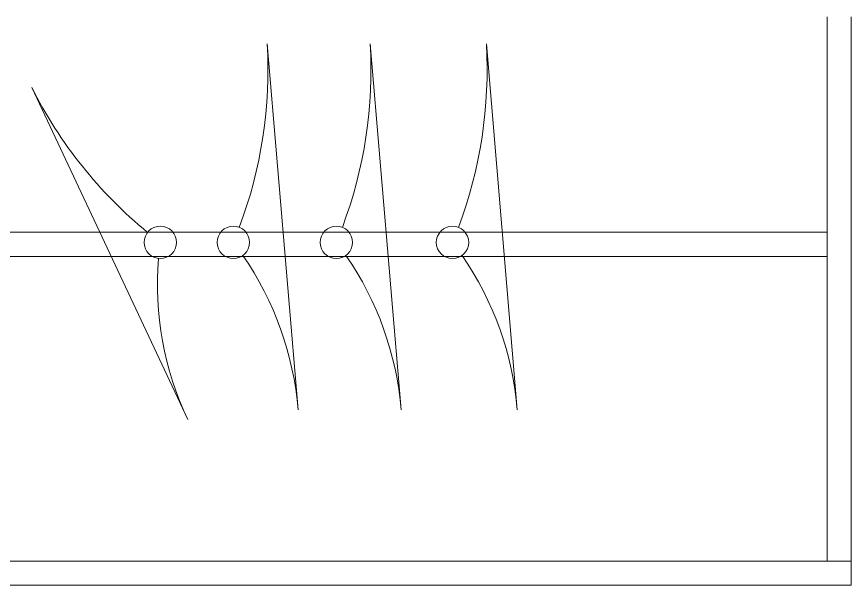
# Model space of a CAD drawing. Header units: inches. Extents: x 2744 to 7136, y -4349 to -2068.
# Drawn here: x 5921.33 to 5956.01, y -3905.98 to -3882.35 of the extents above; entities that cross this region are included whole.
import ezdxf

# ---------------------------------------------------------------- set-up
doc = ezdxf.new("R2010")
doc.units = ezdxf.units.IN
doc.header["$MEASUREMENT"] = 0
doc.linetypes.add('1', pattern=[0])
doc.layers.add('DIM', color=40, linetype='1', lineweight=0)
doc.layers.add('furniture', color=252, linetype='Continuous', lineweight=13)

# ---------------------------------------------------------------- blocks, each defined once
blk = doc.blocks.new('46u46 u')
at = {"layer": 'furniture', "color": 133, "lineweight": -2, "true_color": 0x84cdcc}
for p, q in [((1719223.223, 5855.25), (1719238.426, 5853.967)), ((1719223.223, 5850.425), (1719238.426, 5849.142)), ((1719223.223, 5846.144), (1719238.426, 5844.86)), ((1719222.809, 5841.561), (1719236.617, 5835.071))]:
    blk.add_line(p, q, dxfattribs=at)
for centre in [(1719230.175, 5852.559), (1719230.175, 5847.734), (1719230.175, 5843.453), (1719230.175, 5840.416)]:
    blk.add_circle(centre, 0.673, dxfattribs=at)
for centre, radius, start, end in [((1719222.13, 5842.103), 13.193, 55.3487, 85.2486), ((1719237.351, 5835.381), 18.617, 86.6903, 110.6016), ((1719222.13, 5837.277), 13.193, 55.3487, 85.2486), ((1719237.351, 5830.555), 18.617, 86.6903, 110.6016), ((1719222.13, 5832.996), 13.193, 55.3487, 85.2486), ((1719237.351, 5826.274), 18.617, 86.6903, 110.6016), ((1719228.437, 5853.494), 13.193, 244.7514, 274.6513), ((1719244.979, 5851.705), 18.617, 219.3984, 243.3097)]:
    blk.add_arc(centre, radius, start, end, dxfattribs=at)

msp = doc.modelspace()

# ---------------------------------------------------------------- linework, layer by layer
at = {"layer": 'DIM', "color": 18, "true_color": 0x000000}
for p, q in [((5955.013, -3904.971, 0), (5955.011, -3882.346, 0)), ((5956.013, -3905.971, 0), (5956.011, -3882.346, 0)), ((5850.145, -3904.976, 0), (5956.012, -3904.971, 0)), ((5850.145, -3905.976, 0), (5956.013, -3905.971, 0))]:
    msp.add_line(p, q, dxfattribs=at)
at = {"layer": 'DIM', "color": 9, "true_color": 0xc7c8ca}
for p, q in [((5955.012, -3891.306), (5850.144, -3891.305)), ((5955.012, -3892.306), (5850.144, -3892.305))]:
    msp.add_line(p, q, dxfattribs=at)

# ---------------------------------------------------------------- block references
at = {"lineweight": 9, "xscale": -1, "rotation": 270}
msp.add_blockref('46u46 u', (86.881, -1723121.901), dxfattribs=at)

doc.saveas('drawing.dxf')
